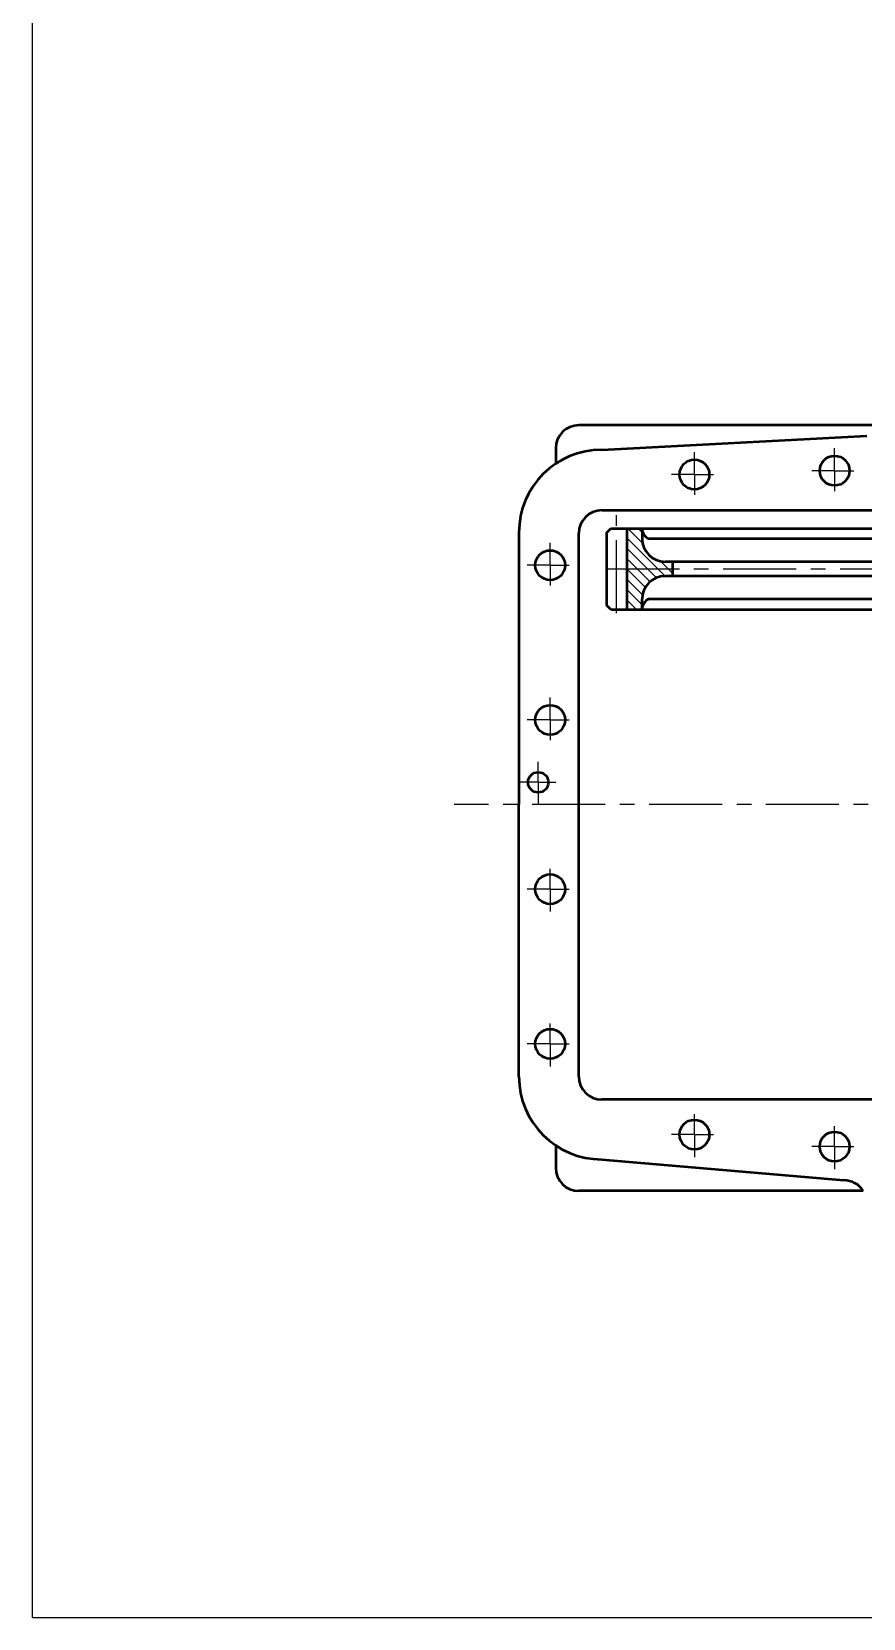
# Model space of a CAD drawing. Header units: millimetres. Extents: x 17910 to 19863, y 26307 to 27710.
# Drawn here: x 17910 to 18271, y 26307 to 26997 of the extents above; entities that cross this region are included whole.
import ezdxf

# ---------------------------------------------------------------- set-up
doc = ezdxf.new("R2010")
doc.units = ezdxf.units.MM
doc.linetypes.add('CENTER', pattern=[50.8, 31.75, -6.35, 6.35, -6.35])
doc.layers.add('ОСЕВ', color=5, linetype='CENTER')
doc.layers.add('ШТРИХ', color=30, linetype='Continuous')
doc.layers.add('ОСН', color=7, linetype='Continuous', lineweight=50)

msp = doc.modelspace()

# ---------------------------------------------------------------- hatches: boundary and pattern name
at = {"layer": 'ШТРИХ'}
h = msp.add_hatch(dxfattribs=at)
h.set_pattern_fill('ANSI31', color=256, angle=270, style=0)
h.set_pattern_definition([(315, (42576.6524, 53268.5865), (2.24506403, 2.24506403), [])])
edge = h.paths.add_edge_path()
edge.add_line((18188.28553, 26760.19611), (18188.28553, 26766.45486))
edge.add_line((18188.28553, 26766.45486), (18184.96, 26766.45486))
edge.add_arc((18184.96, 26776.45486), 10, 180, 270, ccw=False)
edge.add_line((18174.96, 26776.45486), (18174.96, 26780.92609))
edge.add_line((18174.96, 26780.92609), (18168.33137, 26780.92609))
edge.add_line((18168.33137, 26780.92609), (18168.33137, 26745.72488))
edge.add_line((18168.33137, 26745.72488), (18174.96, 26745.72488))
edge.add_line((18174.96, 26745.72488), (18174.96, 26750.19611))
edge.add_arc((18184.96, 26750.19611), 10, 90, 180, ccw=False)
edge.add_line((18184.96, 26760.19611), (18188.28553, 26760.19611))

# ---------------------------------------------------------------- linework, layer by layer
at = {"const_width": 0.5}
for points in [[(19862.3245, 27709.73423), (19862.3245, 26307.23423), (17909.8245, 26307.23423)], [(17909.8245, 26307.23423), (17909.8245, 27709.73423), (19862.3245, 27709.73423), (19862.3245, 26307.23423)]]:
    msp.add_lwpolyline(points, dxfattribs=at)
at = {"layer": 'ОСЕВ'}
for p, q in [((18197.71169, 26804.36714), (18197.71169, 26814.15167)), ((18258.68584, 26806.03918), (18258.68584, 26815.82372)), ((18197.71169, 26804.36714), (18187.74128, 26804.36714)), ((18197.71169, 26804.36714), (18197.71169, 26795.51691)), ((18197.71169, 26804.36714), (18206.01654, 26804.36714)), ((18258.68584, 26806.03918), (18248.71543, 26806.03918)), ((18258.68584, 26806.03918), (18258.68584, 26797.18895)), ((18258.68584, 26806.03918), (18266.99069, 26806.03918)), ((18163.88113, 26744.02355), (18163.88113, 26786.64818)), ((18134.99539, 26764.91877), (18134.99539, 26774.70331)), ((18134.99539, 26764.91877), (18125.02498, 26764.91877)), ((18134.99539, 26764.91877), (18143.30024, 26764.91877)), ((18134.99539, 26764.91877), (18134.99539, 26756.06855)), ((18159.43088, 26763.32548), (18477.18787, 26763.32548)), ((18134.99539, 26697.62461), (18134.99539, 26707.40915)), ((18134.99539, 26697.62461), (18125.02498, 26697.62461)), ((18134.99539, 26697.62461), (18134.99539, 26688.77438)), ((18134.99539, 26697.62461), (18143.30024, 26697.62461)), ((18129.81704, 26670.51103), (18129.81704, 26679.36125)), ((18129.81704, 26670.51103), (18121.51219, 26670.51103)), ((18129.81704, 26670.51103), (18129.81704, 26660.72649)), ((18129.81704, 26670.51103), (18137.45266, 26670.51103)), ((18616.16271, 26660.84036), (18093.20083, 26660.84036)), ((18134.99539, 26624.05612), (18134.99539, 26632.90634)), ((18134.99539, 26624.05612), (18125.02498, 26624.05612)), ((18134.99539, 26624.05612), (18134.99539, 26614.27158)), ((18134.99539, 26624.05612), (18143.30024, 26624.05612)), ((18134.99539, 26556.76195), (18134.99539, 26565.61218)), ((18134.99539, 26556.76195), (18125.02498, 26556.76195)), ((18134.99539, 26556.76195), (18143.30024, 26556.76195)), ((18134.99539, 26556.76195), (18134.99539, 26546.97741)), ((18197.71169, 26517.31359), (18197.71169, 26526.16382)), ((18197.71169, 26517.31359), (18187.74128, 26517.31359)), ((18197.71169, 26517.31359), (18197.71169, 26507.52905)), ((18197.71169, 26517.31359), (18206.01654, 26517.31359)), ((18258.68584, 26512.09248), (18258.68584, 26520.94271)), ((18258.68584, 26512.09248), (18248.71543, 26512.09248)), ((18258.68584, 26512.09248), (18266.99069, 26512.09248)), ((18258.68584, 26512.09248), (18258.68584, 26502.30794))]:
    msp.add_line(p, q, dxfattribs=at)
at = {"layer": 'ОСН'}
for p, q in [((18283.12907, 26825.81061), (18147.43088, 26825.81061)), ((18157.43088, 26815.14988), (18272.68059, 26821.16068)), ((18137.43088, 26815.81061), (18137.43088, 26809.08836)), ((18157.43088, 26788.81061), (18570.12907, 26788.81061)), ((18121.40505, 26779.12404), (18121.40505, 26660.84036)), ((18147.43088, 26542.55668), (18147.43088, 26778.81061)), ((18159.43088, 26779.02669), (18161.33028, 26780.92609)), ((18159.43088, 26779.02669), (18159.43088, 26747.62428)), ((18161.33028, 26780.92609), (18346.12907, 26780.92609)), ((18168.33137, 26780.92609), (18168.33137, 26745.72488)), ((18174.96, 26780.92609), (18174.96, 26776.45486)), ((18303.17648, 26776.45486), (18177.73035, 26776.45486)), ((18295.94683, 26766.45486), (18184.96, 26766.45486)), ((18188.28553, 26760.19611), (18188.28553, 26766.45486)), ((18295.94683, 26760.19611), (18184.96, 26760.19611)), ((18174.96, 26745.72488), (18174.96, 26750.19611)), ((18303.17648, 26750.19611), (18177.73035, 26750.19611)), ((18161.33028, 26745.72488), (18159.43088, 26747.62428)), ((18161.33028, 26745.72488), (18346.12907, 26745.72488)), ((18121.40505, 26542.55668), (18121.40505, 26660.84036)), ((18280.93544, 26532.55668), (18157.43088, 26532.55668)), ((18505.12907, 26532.55668), (18157.43088, 26532.55668)), ((18137.43088, 26512.59236), (18137.43088, 26502.80846)), ((18157.43088, 26506.53085), (18262.68059, 26497.45839)), ((18271.12907, 26492.80846), (18147.43088, 26492.80846))]:
    msp.add_line(p, q, dxfattribs=at)
for centre, radius in [((18258.68584, 26806.03918), 6.47699), ((18197.71169, 26804.36714), 6.47699), ((18134.99539, 26764.91877), 6.47699), ((18134.99539, 26697.62461), 6.47699), ((18129.81704, 26670.51103), 4.42595), ((18134.99539, 26624.05612), 6.47699), ((18134.99539, 26556.76195), 6.47699), ((18197.71169, 26517.31359), 6.47699), ((18258.68584, 26512.09248), 6.47699)]:
    msp.add_circle(centre, radius, dxfattribs=at)
for centre, radius, start, end in [((18147.43088, 26815.81061), 10, 90, 180), ((18157.43088, 26779.12404), 36.02583, 90, 180), ((18157.43088, 26778.81061), 10, 90, 180), ((18179.81918, 26780.84295), 4.85989, 179.01977814, 244.54453578), ((18184.96, 26776.45486), 10, 180, 270), ((18184.96, 26750.19611), 10, 90, 180), ((18179.81918, 26745.80802), 4.85989, 115.45546422, 180.98022186), ((18157.43088, 26542.55668), 36.02583, 180, 270), ((18157.43088, 26542.55668), 10, 180, 270), ((18157.43088, 26542.55668), 10, 180, 270), ((18147.43088, 26502.80846), 10, 180, 270), ((18262.68059, 26487.45839), 10, 32.34438563, 90)]:
    msp.add_arc(centre, radius, start, end, dxfattribs=at)
at = {"layer": 'ШТРИХ'}
for points in [[(18188.28553, 26766.45486), (18184.96, 26766.45486)], [(18168.33137, 26745.72488), (18174.96, 26745.72488)]]:
    msp.add_lwpolyline(points, dxfattribs=at)

doc.saveas('drawing.dxf')
